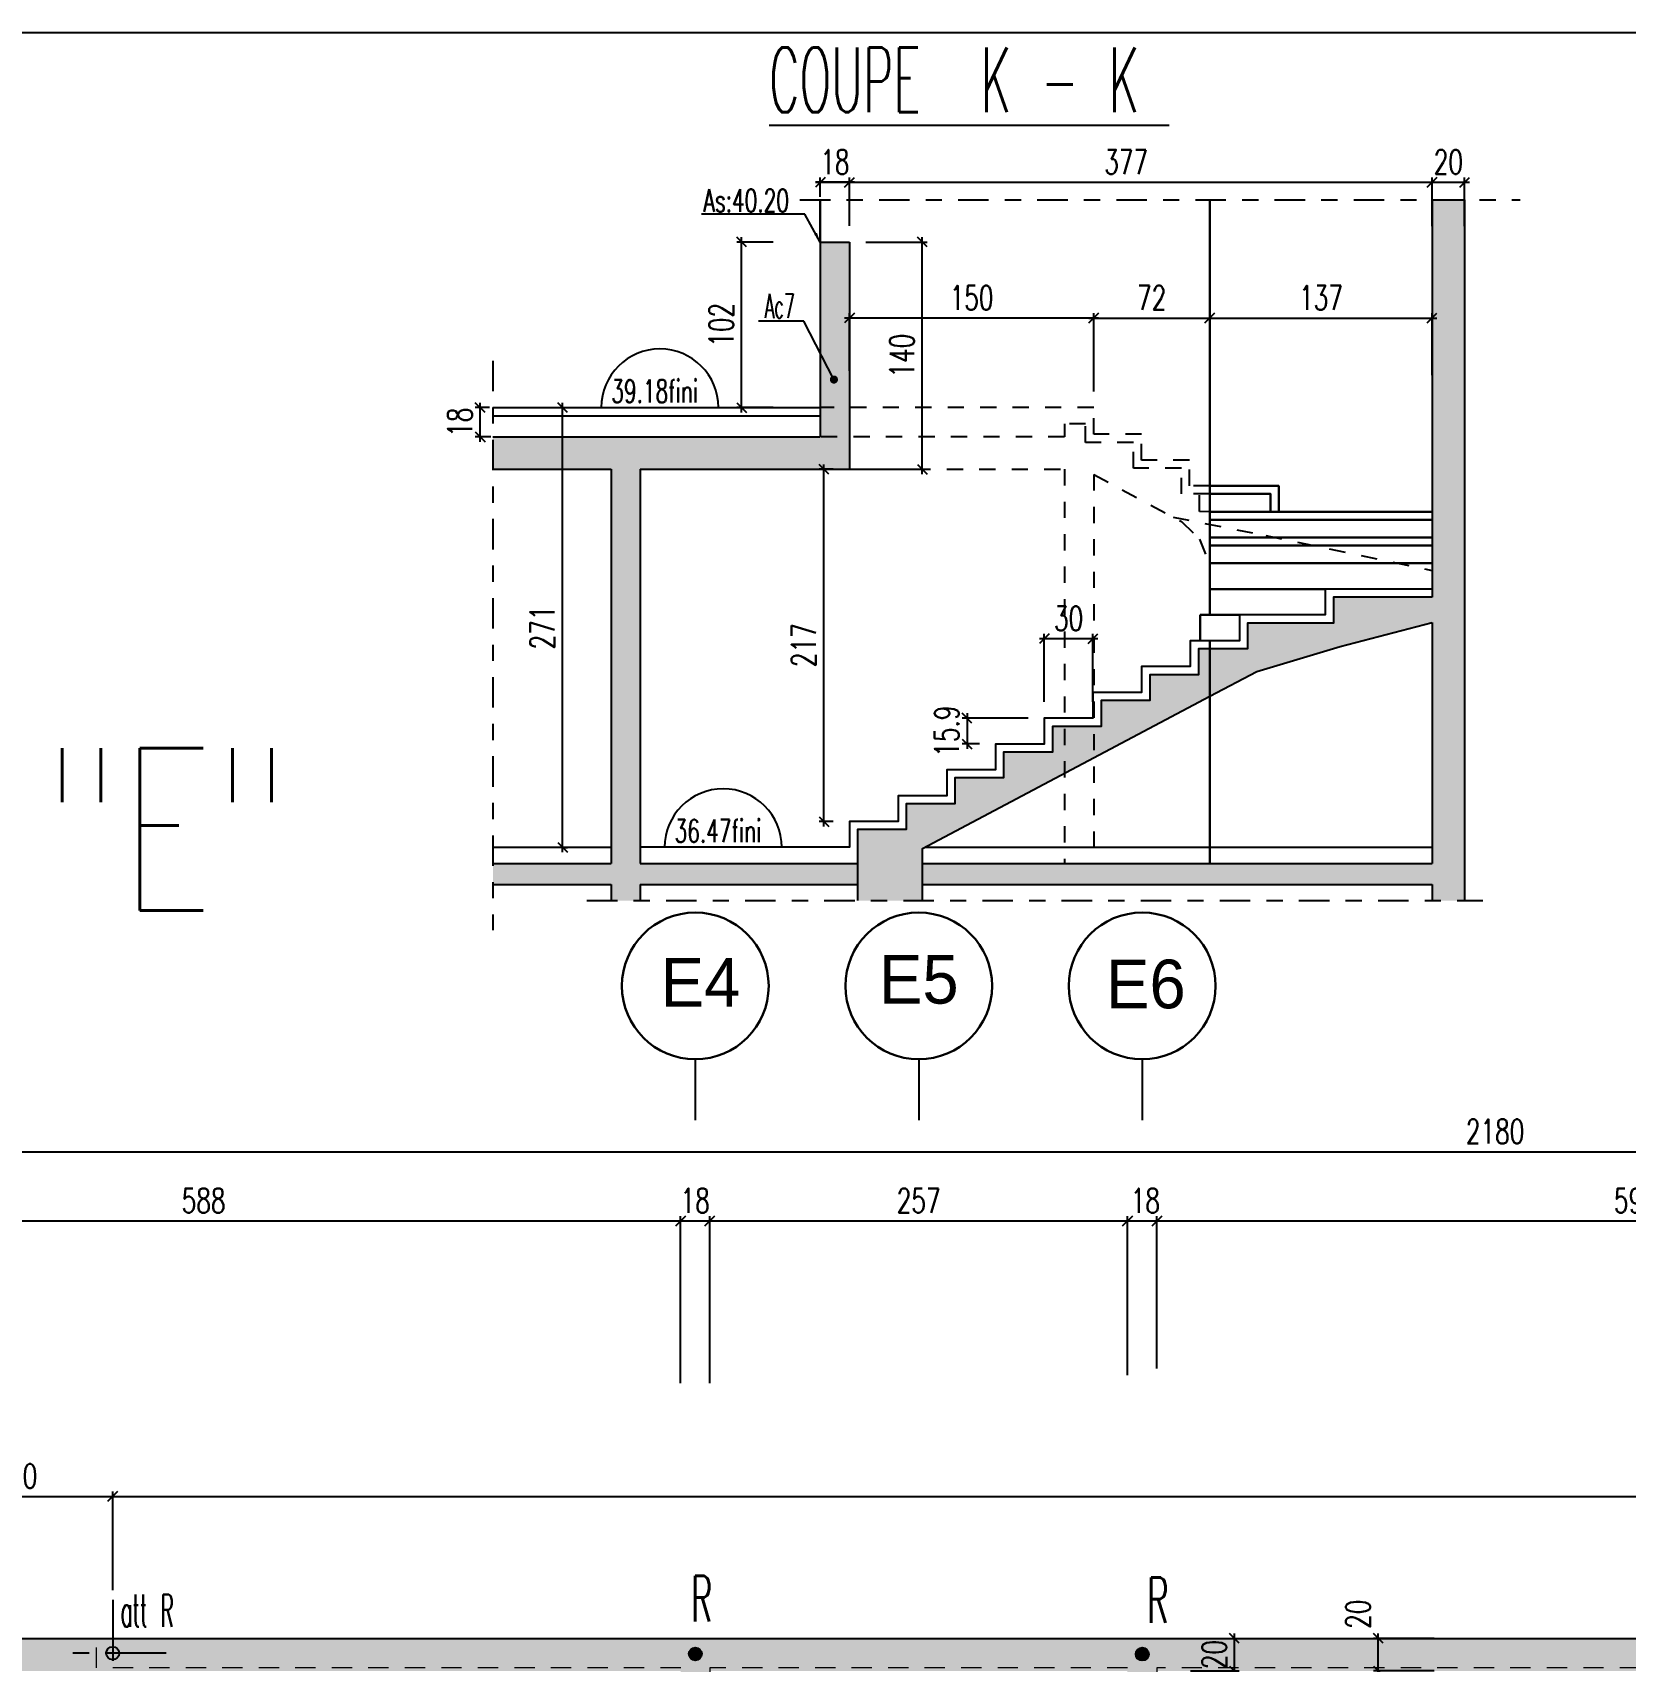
# Model space of a CAD drawing. Extents: x 308 to 787, y -199 to -146.
# Drawn here: x 384.06 to 393.87, y -165 to -154.96 of the extents above; entities that cross this region are included whole.
import ezdxf

# ---------------------------------------------------------------- set-up
doc = ezdxf.new("R2010")
doc.units = 0
doc.header["$LTSCALE"] = 0.5
doc.header["$MEASUREMENT"] = 0
for name, pattern in [('AXES2', [1.125, 0.75, -0.125, 0.125, -0.125]), ('CACHE', [0.375, 0.25, -0.125]), ('DISCONTINU', [0.75, 0.5, -0.25]), ('DISCONTINU2', [0.375, 0.25, -0.125])]:
    doc.linetypes.add(name, pattern=pattern)
doc.layers.get('DEFPOINTS').update_dxf_attribs({"linetype": 'CONTINUOUS'})
for name, color, linetype in [('A05-AXES', 13, 'AXES2'), ('A19-COTATIONS', 146, 'CONTINUOUS'), ('AXES', 6, 'AXES2'), ('CADRE-CART', 7, 'CONTINUOUS'), ('COTATION', 7, 'CONTINUOUS'), ('HABILLAGE', 7, 'CONTINUOUS'), ('MURS', 3, 'CONTINUOUS'), ('POCHAGE', 254, 'CONTINUOUS'), ('RAID', 1, 'CONTINUOUS'), ('RDC', 7, 'DISCONTINU2'), ('REPERE-POUT', 4, 'CONTINUOUS'), ('REPERE-RAID', 4, 'CONTINUOUS'), ('REPERE-SEM', 4, 'CONTINUOUS')]:
    doc.layers.add(name, color=color, linetype=linetype)
doc.layers.add('STR - MACONNERIE', color=4, linetype='CONTINUOUS', lineweight=30)
doc.styles.add('CGotH', font='GOTHIC.TTF')
doc.styles.add('ROMANS8', font='romans.shx', dxfattribs={"width": 0.7})
doc.styles.get("Standard").update_dxf_attribs({"font": 'txt.shx'})
doc.dimstyles.new('COT50 cm', dxfattribs={"dimtxt": 0.15, "dimasz": 0.06, "dimexe": 0.03, "dimexo": 0.1, "dimgap": 0.05, "dimtad": 1, "dimdec": 0, "dimlfac": 100, "dimzin": 0, "dimdsep": 46, "dimtxsty": 'ROMANS8', "dimblk1": 'OBLIQUE', "dimblk2": 'OBLIQUE', "dimsah": 1, "dimcen": 0.03, "dimdle": 0.03, "dimclrt": 1, "dimadec": 0, "dimazin": 0, "dimtfac": 1, "dimtdec": 0, "dimtmove": 0, "dimatfit": 3, "dimfxl": 0, "dimtolj": 1, "dimtzin": 0, "dimlwd": -1, "dimlwe": -1, "dimarcsym": 0})

# ---------------------------------------------------------------- blocks, each defined once
blk = doc.blocks.new('_Oblique')
at = {"layer": 'COTATION', "color": 0, "lineweight": -2}
blk.add_line((-0.5, -0.5), (0.5, 0.5), dxfattribs=at)
blk = doc.blocks.new('*D54')
at = {"layer": 'COTATION', "color": 0, "transparency": 16777216}
for p, q in [((382.143, -162.288), (388.082, -162.288)), ((382.173, -162.817), (382.173, -162.258)), ((388.052, -163.288), (388.052, -162.258))]:
    blk.add_line(p, q, dxfattribs=at)
at = {"layer": 'DEFPOINTS', "color": 0, "transparency": 16777216}
for p in [(388.052, -162.288), (382.173, -162.917), (388.052, -163.411)]:
    blk.add_point(p, dxfattribs=at)
at = {"layer": 'COTATION', "color": 0, "transparency": 16777216, "xscale": 0.06, "yscale": 0.06, "zscale": 0.06, "rotation": 180}
blk.add_blockref('_Oblique', (382.173, -162.288), dxfattribs=at)
at = {"layer": 'COTATION', "color": 0, "transparency": 16777216, "xscale": 0.06, "yscale": 0.06, "zscale": 0.06}
blk.add_blockref('_Oblique', (388.052, -162.288), dxfattribs=at)
at = {"layer": 'COTATION', "color": 1, "transparency": 16777216, "insert": (385.113, -162.163), "char_height": 0.15, "attachment_point": 5, "style": 'ROMANS8'}
blk.add_mtext('\\A1;588', dxfattribs=at)
blk = doc.blocks.new('*D55')
at = {"layer": 'COTATION', "color": 0, "transparency": 16777216}
for p, q in [((388.022, -162.288), (388.262, -162.288)), ((388.052, -163.288), (388.052, -162.258)), ((388.232, -163.288), (388.232, -162.258))]:
    blk.add_line(p, q, dxfattribs=at)
at = {"layer": 'DEFPOINTS', "color": 0, "transparency": 16777216}
for p in [(388.232, -162.288), (388.052, -163.411), (388.232, -163.401)]:
    blk.add_point(p, dxfattribs=at)
at = {"layer": 'COTATION', "color": 0, "transparency": 16777216, "xscale": 0.06, "yscale": 0.06, "zscale": 0.06, "rotation": 180}
blk.add_blockref('_Oblique', (388.052, -162.288), dxfattribs=at)
at = {"layer": 'COTATION', "color": 0, "transparency": 16777216, "xscale": 0.06, "yscale": 0.06, "zscale": 0.06}
blk.add_blockref('_Oblique', (388.232, -162.288), dxfattribs=at)
at = {"layer": 'COTATION', "color": 1, "transparency": 16777216, "insert": (388.142, -162.163), "char_height": 0.15, "attachment_point": 5, "style": 'ROMANS8'}
blk.add_mtext('\\A1;18', dxfattribs=at)
blk = doc.blocks.new('*D56')
at = {"layer": 'COTATION', "color": 0, "transparency": 16777216}
for p, q in [((388.202, -162.288), (390.836, -162.288)), ((388.232, -163.288), (388.232, -162.258)), ((390.806, -163.239), (390.806, -162.258))]:
    blk.add_line(p, q, dxfattribs=at)
at = {"layer": 'DEFPOINTS', "color": 0, "transparency": 16777216}
for p in [(390.806, -162.288), (388.232, -163.401), (390.806, -163.339)]:
    blk.add_point(p, dxfattribs=at)
at = {"layer": 'COTATION', "color": 0, "transparency": 16777216, "xscale": 0.06, "yscale": 0.06, "zscale": 0.06, "rotation": 180}
blk.add_blockref('_Oblique', (388.232, -162.288), dxfattribs=at)
at = {"layer": 'COTATION', "color": 0, "transparency": 16777216, "xscale": 0.06, "yscale": 0.06, "zscale": 0.06}
blk.add_blockref('_Oblique', (390.806, -162.288), dxfattribs=at)
at = {"layer": 'COTATION', "color": 1, "transparency": 16777216, "insert": (389.519, -162.163), "char_height": 0.15, "attachment_point": 5, "style": 'ROMANS8'}
blk.add_mtext('\\A1;257', dxfattribs=at)
blk = doc.blocks.new('*D57')
at = {"layer": 'COTATION', "color": 0, "transparency": 16777216}
for p, q in [((390.776, -162.288), (391.017, -162.288)), ((390.806, -163.239), (390.806, -162.258)), ((390.987, -163.198), (390.987, -162.258))]:
    blk.add_line(p, q, dxfattribs=at)
at = {"layer": 'DEFPOINTS', "color": 0, "transparency": 16777216}
for p in [(390.987, -162.288), (390.987, -163.298), (390.806, -163.339)]:
    blk.add_point(p, dxfattribs=at)
at = {"layer": 'COTATION', "color": 0, "transparency": 16777216, "xscale": 0.06, "yscale": 0.06, "zscale": 0.06, "rotation": 180}
blk.add_blockref('_Oblique', (390.806, -162.288), dxfattribs=at)
at = {"layer": 'COTATION', "color": 0, "transparency": 16777216, "xscale": 0.06, "yscale": 0.06, "zscale": 0.06}
blk.add_blockref('_Oblique', (390.987, -162.288), dxfattribs=at)
at = {"layer": 'COTATION', "color": 1, "transparency": 16777216, "insert": (390.916, -162.163), "char_height": 0.15, "attachment_point": 5, "style": 'ROMANS8'}
blk.add_mtext('\\A1;18', dxfattribs=at)
blk = doc.blocks.new('*D58')
at = {"layer": 'COTATION', "color": 0, "transparency": 16777216}
for p, q in [((390.957, -162.288), (396.92, -162.288)), ((390.987, -163.198), (390.987, -162.258)), ((396.89, -163.288), (396.89, -162.258))]:
    blk.add_line(p, q, dxfattribs=at)
at = {"layer": 'DEFPOINTS', "color": 0, "transparency": 16777216}
for p in [(396.89, -162.288), (390.987, -163.298), (396.89, -163.835)]:
    blk.add_point(p, dxfattribs=at)
at = {"layer": 'COTATION', "color": 0, "transparency": 16777216, "xscale": 0.06, "yscale": 0.06, "zscale": 0.06, "rotation": 180}
blk.add_blockref('_Oblique', (390.987, -162.288), dxfattribs=at)
at = {"layer": 'COTATION', "color": 0, "transparency": 16777216, "xscale": 0.06, "yscale": 0.06, "zscale": 0.06}
blk.add_blockref('_Oblique', (396.89, -162.288), dxfattribs=at)
at = {"layer": 'COTATION', "color": 1, "transparency": 16777216, "insert": (393.938, -162.163), "char_height": 0.15, "attachment_point": 5, "style": 'ROMANS8'}
blk.add_mtext('\\A1;590', dxfattribs=at)
blk = doc.blocks.new('*D94')
at = {"layer": 'COTATION', "color": 0, "transparency": 16777216}
for p, q in [((382.143, -161.862), (404, -161.862)), ((382.173, -162.862), (382.173, -161.832)), ((403.97, -162.862), (403.97, -161.832))]:
    blk.add_line(p, q, dxfattribs=at)
at = {"layer": 'DEFPOINTS', "color": 0, "transparency": 16777216}
for p in [(403.97, -161.862), (403.97, -163.772), (382.173, -164.59)]:
    blk.add_point(p, dxfattribs=at)
at = {"layer": 'COTATION', "color": 0, "transparency": 16777216, "xscale": 0.06, "yscale": 0.06, "zscale": 0.06, "rotation": 180}
blk.add_blockref('_Oblique', (382.173, -161.862), dxfattribs=at)
at = {"layer": 'COTATION', "color": 0, "transparency": 16777216, "xscale": 0.06, "yscale": 0.06, "zscale": 0.06}
blk.add_blockref('_Oblique', (403.97, -161.862), dxfattribs=at)
at = {"layer": 'COTATION', "color": 1, "transparency": 16777216, "insert": (393.071, -161.737), "char_height": 0.15, "attachment_point": 5, "style": 'ROMANS8'}
blk.add_mtext('\\A1;2180', dxfattribs=at)
blk = doc.blocks.new('*D110')
at = {"layer": 'COTATION', "color": 0, "transparency": 16777216}
for p, q in [((383.323, -163.986), (384.583, -163.986)), ((383.353, -164.569), (383.353, -163.956)), ((384.553, -164.564), (384.553, -163.956))]:
    blk.add_line(p, q, dxfattribs=at)
at = {"layer": 'DEFPOINTS', "color": 0, "transparency": 16777216}
for p in [(384.553, -163.986), (383.353, -164.669), (384.553, -164.664)]:
    blk.add_point(p, dxfattribs=at)
at = {"layer": 'COTATION', "color": 0, "transparency": 16777216, "xscale": 0.06, "yscale": 0.06, "zscale": 0.06, "rotation": 180}
blk.add_blockref('_Oblique', (383.353, -163.986), dxfattribs=at)
at = {"layer": 'COTATION', "color": 0, "transparency": 16777216, "xscale": 0.06, "yscale": 0.06, "zscale": 0.06}
blk.add_blockref('_Oblique', (384.553, -163.986), dxfattribs=at)
at = {"layer": 'COTATION', "color": 1, "transparency": 16777216, "insert": (383.953, -163.861), "char_height": 0.15, "attachment_point": 5, "style": 'ROMANS8'}
blk.add_mtext('\\A1;120', dxfattribs=at)
blk = doc.blocks.new('*D111')
at = {"layer": 'COTATION', "color": 0, "transparency": 16777216}
for p, q in [((384.523, -163.986), (404, -163.986)), ((384.553, -164.564), (384.553, -163.956)), ((403.97, -164.761), (403.97, -163.956))]:
    blk.add_line(p, q, dxfattribs=at)
at = {"layer": 'DEFPOINTS', "color": 0, "transparency": 16777216}
for p in [(403.97, -163.986), (384.553, -164.664), (403.97, -164.861)]:
    blk.add_point(p, dxfattribs=at)
at = {"layer": 'COTATION', "color": 0, "transparency": 16777216, "xscale": 0.06, "yscale": 0.06, "zscale": 0.06, "rotation": 180}
blk.add_blockref('_Oblique', (384.553, -163.986), dxfattribs=at)
at = {"layer": 'COTATION', "color": 0, "transparency": 16777216, "xscale": 0.06, "yscale": 0.06, "zscale": 0.06}
blk.add_blockref('_Oblique', (403.97, -163.986), dxfattribs=at)
at = {"layer": 'COTATION', "color": 1, "transparency": 16777216, "insert": (394.261, -163.861), "char_height": 0.15, "attachment_point": 5, "style": 'ROMANS8'}
blk.add_mtext('\\A1;1942', dxfattribs=at)
blk = doc.blocks.new('*D379')
at = {"layer": 'COTATION', "color": 0, "transparency": 16777216}
for p, q in [((392.696, -164.861), (392.321, -164.861)), ((392.351, -165.091), (392.351, -164.831)), ((392.696, -165.061), (392.321, -165.061))]:
    blk.add_line(p, q, dxfattribs=at)
at = {"layer": 'DEFPOINTS', "color": 0, "transparency": 16777216}
for p in [(392.351, -164.861), (392.796, -164.861), (392.796, -165.061)]:
    blk.add_point(p, dxfattribs=at)
at = {"layer": 'COTATION', "color": 0, "transparency": 16777216, "xscale": 0.06, "yscale": 0.06, "zscale": 0.06}
for p, rotation in [((392.351, -164.861), 90), ((392.351, -165.061), 270)]:
    blk.add_blockref('_Oblique', p, dxfattribs=dict(at, rotation=rotation))
at = {"layer": 'COTATION', "color": 1, "transparency": 16777216, "insert": (392.227, -164.712), "char_height": 0.15, "attachment_point": 5, "rotation": 90, "style": 'ROMANS8'}
blk.add_mtext('\\A1;20', dxfattribs=at)
blk = doc.blocks.new('A$C6B096A38')
at = {"layer": 'POCHAGE'}
h = blk.add_hatch(dxfattribs=at)
h.set_pattern_fill('AR-SAND', color=0, scale=0.07)
h.set_pattern_definition([(37.5, (-513.79323, 160.44126), (-0.004409535, 0.134877664), [0, -0.1064, 0, -0.119, 0, -0.11375]), (7.5, (-513.79323, 160.44126), (0.12388437, 0.197550225), [0, -0.0574, 0, -0.0959, 0, -0.03675]), (327.5, (-513.87933, 160.44126), (0.21798993, 0.000396134), [0, -0.035, 0, -0.126, 0, -0.1645]), (317.5, (-513.87933, 160.44126), (0.21042886, 0.06143729), [0, -0.0175, 0, -0.0826, 0, -0.0945])])
h.paths.add_polyline_path([(43.514, -7.159), (42.137, -7.159), (42.137, -4.6), (44.71, -4.6), (44.71, -9.075), (44.89, -9.075), (44.89, -4.6), (50.794, -4.6), (50.794, -9.28), (50.974, -9.28), (50.974, -4.6), (54.692, -4.6), (54.692, -7.305), (54.872, -7.305), (54.872, -4.62), (57.674, -4.62), (57.674, -11.185), (57.873, -11.185), (57.874, -4.42), (38.357, -4.42), (38.357, -4.6), (41.957, -4.6), (41.957, -7.509), (42.137, -7.509), (42.137, -7.339), (43.334, -7.339), (43.334, -9.075), (43.514, -9.075)])
at = {"layer": 'AXES', "color": 1}
for p, q in [((38.457, -4.182), (38.457, -4.84)), ((38.786, -4.511), (38.128, -4.511))]:
    blk.add_line(p, q, dxfattribs=at)
at = {"layer": 'RAID'}
blk.add_circle((38.457, -4.511), 0.04, dxfattribs=at)
at = {"layer": 'RDC', "linetype": 'CACHE', "lineweight": 15}
blk.add_lwpolyline([(50.794, -4.6), (44.89, -4.6), (44.89, -9.255), (44.69, -9.255), (44.69, -9.075), (44.71, -9.075), (44.71, -4.6), (42.137, -4.6), (42.137, -7.159), (43.514, -7.159), (43.514, -9.075), (43.535, -9.075), (43.535, -9.255), (43.334, -9.255), (43.334, -7.339), (42.137, -7.339), (42.137, -7.509), (41.957, -7.509), (41.957, -4.6), (38.357, -4.6), (38.357, -4.42), (57.874, -4.42)], dxfattribs=at)
blk = doc.blocks.new('*D939')
at = {"layer": 'COTATION', "color": 0, "transparency": 16777216}
for p, q in [((387.325, -160.016), (387.325, -157.246)), ((387.325, -157.276), (387.355, -157.276)), ((387.325, -159.986), (387.355, -159.986))]:
    blk.add_line(p, q, dxfattribs=at)
at = {"layer": 'DEFPOINTS', "color": 0, "transparency": 16777216}
for p in [(387.26, -157.276), (387.325, -157.276), (387.26, -159.986)]:
    blk.add_point(p, dxfattribs=at)
at = {"layer": 'COTATION', "color": 0, "transparency": 16777216, "xscale": 0.06, "yscale": 0.06, "zscale": 0.06}
for p, rotation in [((387.325, -157.276), 90), ((387.325, -159.986), 270)]:
    blk.add_blockref('_Oblique', p, dxfattribs=dict(at, rotation=rotation))
at = {"layer": 'COTATION', "color": 1, "transparency": 16777216, "insert": (387.2, -158.631), "char_height": 0.15, "attachment_point": 5, "rotation": 90, "style": 'ROMANS8'}
blk.add_mtext('\\A1;271', dxfattribs=at)
blk = doc.blocks.new('*D940')
at = {"layer": 'COTATION', "color": 0, "transparency": 16777216}
for p, q in [((386.875, -157.276), (386.787, -157.276)), ((386.817, -157.486), (386.817, -157.246)), ((386.883, -157.456), (386.787, -157.456))]:
    blk.add_line(p, q, dxfattribs=at)
at = {"layer": 'DEFPOINTS', "color": 0, "transparency": 16777216}
for p in [(386.817, -157.276), (386.975, -157.276), (386.983, -157.456)]:
    blk.add_point(p, dxfattribs=at)
at = {"layer": 'COTATION', "color": 0, "transparency": 16777216, "xscale": 0.06, "yscale": 0.06, "zscale": 0.06}
for p, rotation in [((386.817, -157.276), 90), ((386.817, -157.456), 270)]:
    blk.add_blockref('_Oblique', p, dxfattribs=dict(at, rotation=rotation))
at = {"layer": 'COTATION', "color": 1, "transparency": 16777216, "insert": (386.692, -157.366), "char_height": 0.15, "attachment_point": 5, "rotation": 90, "style": 'ROMANS8'}
blk.add_mtext('\\A1;18', dxfattribs=at)
blk = doc.blocks.new('*D945')
at = {"layer": 'COTATION', "color": 0, "transparency": 16777216}
for p, q in [((388.623, -156.256), (388.398, -156.256)), ((388.428, -157.306), (388.428, -156.226)), ((388.623, -157.276), (388.398, -157.276))]:
    blk.add_line(p, q, dxfattribs=at)
at = {"layer": 'DEFPOINTS', "color": 0, "transparency": 16777216}
for p in [(388.428, -156.256), (388.723, -156.256), (388.723, -157.276)]:
    blk.add_point(p, dxfattribs=at)
at = {"layer": 'COTATION', "color": 0, "transparency": 16777216, "xscale": 0.06, "yscale": 0.06, "zscale": 0.06}
for p, rotation in [((388.428, -156.256), 90), ((388.428, -157.276), 270)]:
    blk.add_blockref('_Oblique', p, dxfattribs=dict(at, rotation=rotation))
at = {"layer": 'COTATION', "color": 1, "transparency": 16777216, "insert": (388.303, -156.766), "char_height": 0.15, "attachment_point": 5, "rotation": 90, "style": 'ROMANS8'}
blk.add_mtext('\\A1;102', dxfattribs=at)
blk = doc.blocks.new('*D948')
at = {"layer": 'COTATION', "color": 0, "transparency": 16777216}
for p, q in [((389.123, -155.887), (388.883, -155.887)), ((388.913, -155.977), (388.913, -155.857)), ((389.093, -156.156), (389.093, -155.857))]:
    blk.add_line(p, q, dxfattribs=at)
at = {"layer": 'DEFPOINTS', "color": 0, "transparency": 16777216}
for p in [(388.913, -155.887), (388.913, -156.077), (389.093, -156.256)]:
    blk.add_point(p, dxfattribs=at)
at = {"layer": 'COTATION', "color": 0, "transparency": 16777216, "xscale": 0.06, "yscale": 0.06, "zscale": 0.06, "rotation": 180}
blk.add_blockref('_Oblique', (388.913, -155.887), dxfattribs=at)
at = {"layer": 'COTATION', "color": 0, "transparency": 16777216, "xscale": 0.06, "yscale": 0.06, "zscale": 0.06}
blk.add_blockref('_Oblique', (389.093, -155.887), dxfattribs=at)
at = {"layer": 'COTATION', "color": 1, "transparency": 16777216, "insert": (389.003, -155.762), "char_height": 0.15, "attachment_point": 5, "style": 'ROMANS8'}
blk.add_mtext('\\A1;18', dxfattribs=at)
blk = doc.blocks.new('*D949')
at = {"layer": 'COTATION', "color": 0, "transparency": 16777216}
for p, q in [((388.883, -155.887), (392.713, -155.887)), ((388.913, -155.977), (388.913, -155.857)), ((392.683, -156.158), (392.683, -155.857))]:
    blk.add_line(p, q, dxfattribs=at)
at = {"layer": 'DEFPOINTS', "color": 0, "transparency": 16777216}
for p in [(392.683, -155.887), (388.913, -156.077), (392.683, -156.258)]:
    blk.add_point(p, dxfattribs=at)
at = {"layer": 'COTATION', "color": 0, "transparency": 16777216, "xscale": 0.06, "yscale": 0.06, "zscale": 0.06, "rotation": 180}
blk.add_blockref('_Oblique', (388.913, -155.887), dxfattribs=at)
at = {"layer": 'COTATION', "color": 0, "transparency": 16777216, "xscale": 0.06, "yscale": 0.06, "zscale": 0.06}
blk.add_blockref('_Oblique', (392.683, -155.887), dxfattribs=at)
at = {"layer": 'COTATION', "color": 1, "transparency": 16777216, "insert": (390.798, -155.762), "char_height": 0.15, "attachment_point": 5, "style": 'ROMANS8'}
blk.add_mtext('\\A1;377', dxfattribs=at)
blk = doc.blocks.new('*D950')
at = {"layer": 'COTATION', "color": 0, "transparency": 16777216}
for p, q in [((392.653, -155.887), (392.913, -155.887)), ((392.683, -156.158), (392.683, -155.857)), ((392.883, -156.158), (392.883, -155.857))]:
    blk.add_line(p, q, dxfattribs=at)
at = {"layer": 'DEFPOINTS', "color": 0, "transparency": 16777216}
for p in [(392.883, -155.887), (392.683, -156.258), (392.883, -156.258)]:
    blk.add_point(p, dxfattribs=at)
at = {"layer": 'COTATION', "color": 0, "transparency": 16777216, "xscale": 0.06, "yscale": 0.06, "zscale": 0.06, "rotation": 180}
blk.add_blockref('_Oblique', (392.683, -155.887), dxfattribs=at)
at = {"layer": 'COTATION', "color": 0, "transparency": 16777216, "xscale": 0.06, "yscale": 0.06, "zscale": 0.06}
blk.add_blockref('_Oblique', (392.883, -155.887), dxfattribs=at)
at = {"layer": 'COTATION', "color": 1, "transparency": 16777216, "insert": (392.783, -155.762), "char_height": 0.15, "attachment_point": 5, "style": 'ROMANS8'}
blk.add_mtext('\\A1;20', dxfattribs=at)
blk = doc.blocks.new('*D952')
at = {"layer": 'COTATION', "color": 0, "transparency": 16777216}
for p, q in [((389.193, -156.256), (389.571, -156.256)), ((389.541, -157.686), (389.541, -156.226)), ((389.193, -157.656), (389.571, -157.656))]:
    blk.add_line(p, q, dxfattribs=at)
at = {"layer": 'DEFPOINTS', "color": 0, "transparency": 16777216}
for p in [(389.093, -156.256), (389.541, -156.256), (389.093, -157.656)]:
    blk.add_point(p, dxfattribs=at)
at = {"layer": 'COTATION', "color": 0, "transparency": 16777216, "xscale": 0.06, "yscale": 0.06, "zscale": 0.06}
for p, rotation in [((389.541, -156.256), 90), ((389.541, -157.656), 270)]:
    blk.add_blockref('_Oblique', p, dxfattribs=dict(at, rotation=rotation))
at = {"layer": 'COTATION', "color": 1, "transparency": 16777216, "insert": (389.416, -156.956), "char_height": 0.15, "attachment_point": 5, "rotation": 90, "style": 'ROMANS8'}
blk.add_mtext('\\A1;140', dxfattribs=at)
blk = doc.blocks.new('*D962')
at = {"layer": 'COTATION', "color": 0, "transparency": 16777216}
for p, q in [((390.628, -156.724), (389.063, -156.724)), ((389.093, -157.049), (389.093, -156.694)), ((390.598, -157.176), (390.598, -156.694))]:
    blk.add_line(p, q, dxfattribs=at)
at = {"layer": 'DEFPOINTS', "color": 0, "transparency": 16777216}
for p in [(389.093, -156.724), (389.093, -157.149), (390.598, -157.276)]:
    blk.add_point(p, dxfattribs=at)
at = {"layer": 'COTATION', "color": 0, "transparency": 16777216, "xscale": 0.06, "yscale": 0.06, "zscale": 0.06, "rotation": 180}
blk.add_blockref('_Oblique', (389.093, -156.724), dxfattribs=at)
at = {"layer": 'COTATION', "color": 0, "transparency": 16777216, "xscale": 0.06, "yscale": 0.06, "zscale": 0.06}
blk.add_blockref('_Oblique', (390.598, -156.724), dxfattribs=at)
at = {"layer": 'COTATION', "color": 1, "transparency": 16777216, "insert": (389.845, -156.599), "char_height": 0.15, "attachment_point": 5, "style": 'ROMANS8'}
blk.add_mtext('\\A1;150', dxfattribs=at)
blk = doc.blocks.new('*D963')
at = {"layer": 'COTATION', "color": 0, "transparency": 16777216}
for p, q in [((390.568, -156.724), (391.343, -156.724)), ((390.598, -157.176), (390.598, -156.694)), ((391.313, -157.075), (391.313, -156.694))]:
    blk.add_line(p, q, dxfattribs=at)
at = {"layer": 'DEFPOINTS', "color": 0, "transparency": 16777216}
for p in [(391.313, -156.724), (391.313, -157.175), (390.598, -157.276)]:
    blk.add_point(p, dxfattribs=at)
at = {"layer": 'COTATION', "color": 0, "transparency": 16777216, "xscale": 0.06, "yscale": 0.06, "zscale": 0.06, "rotation": 180}
blk.add_blockref('_Oblique', (390.598, -156.724), dxfattribs=at)
at = {"layer": 'COTATION', "color": 0, "transparency": 16777216, "xscale": 0.06, "yscale": 0.06, "zscale": 0.06}
blk.add_blockref('_Oblique', (391.313, -156.724), dxfattribs=at)
at = {"layer": 'COTATION', "color": 1, "transparency": 16777216, "insert": (390.955, -156.599), "char_height": 0.15, "attachment_point": 5, "style": 'ROMANS8'}
blk.add_mtext('\\A1;72', dxfattribs=at)
blk = doc.blocks.new('*D964')
at = {"layer": 'COTATION', "color": 0, "transparency": 16777216}
for p, q in [((391.283, -156.724), (392.713, -156.724)), ((391.313, -157.075), (391.313, -156.694)), ((392.683, -157.075), (392.683, -156.694))]:
    blk.add_line(p, q, dxfattribs=at)
at = {"layer": 'DEFPOINTS', "color": 0, "transparency": 16777216}
for p in [(392.683, -156.724), (391.313, -157.175), (392.683, -157.175)]:
    blk.add_point(p, dxfattribs=at)
at = {"layer": 'COTATION', "color": 0, "transparency": 16777216, "xscale": 0.06, "yscale": 0.06, "zscale": 0.06, "rotation": 180}
blk.add_blockref('_Oblique', (391.313, -156.724), dxfattribs=at)
at = {"layer": 'COTATION', "color": 0, "transparency": 16777216, "xscale": 0.06, "yscale": 0.06, "zscale": 0.06}
blk.add_blockref('_Oblique', (392.683, -156.724), dxfattribs=at)
at = {"layer": 'COTATION', "color": 1, "transparency": 16777216, "insert": (391.998, -156.599), "char_height": 0.15, "attachment_point": 5, "style": 'ROMANS8'}
blk.add_mtext('\\A1;137', dxfattribs=at)
blk = doc.blocks.new('*D965')
at = {"layer": 'COTATION', "color": 0, "transparency": 16777216}
for p, q in [((390.193, -159.19), (389.787, -159.19)), ((389.817, -159.16), (389.817, -159.379)), ((389.893, -159.349), (389.787, -159.349))]:
    blk.add_line(p, q, dxfattribs=at)
at = {"layer": 'DEFPOINTS', "color": 0, "transparency": 16777216}
for p in [(390.293, -159.19), (389.817, -159.349), (389.993, -159.349)]:
    blk.add_point(p, dxfattribs=at)
at = {"layer": 'COTATION', "color": 0, "transparency": 16777216, "xscale": 0.06, "yscale": 0.06, "zscale": 0.06}
for p, rotation in [((389.817, -159.19), 90), ((389.817, -159.349), 270)]:
    blk.add_blockref('_Oblique', p, dxfattribs=dict(at, rotation=rotation))
at = {"layer": 'COTATION', "color": 1, "transparency": 16777216, "insert": (389.692, -159.27), "char_height": 0.15, "attachment_point": 5, "rotation": 90, "style": 'ROMANS8'}
blk.add_mtext('\\A1;15.9', dxfattribs=at)
blk = doc.blocks.new('*D966')
at = {"layer": 'COTATION', "color": 0, "transparency": 16777216}
for p, q in [((390.623, -158.7), (390.263, -158.7)), ((390.293, -159.09), (390.293, -158.67)), ((390.593, -159.09), (390.593, -158.67))]:
    blk.add_line(p, q, dxfattribs=at)
at = {"layer": 'DEFPOINTS', "color": 0, "transparency": 16777216}
for p in [(390.293, -158.7), (390.293, -159.19), (390.593, -159.19)]:
    blk.add_point(p, dxfattribs=at)
at = {"layer": 'COTATION', "color": 0, "transparency": 16777216, "xscale": 0.06, "yscale": 0.06, "zscale": 0.06, "rotation": 180}
blk.add_blockref('_Oblique', (390.293, -158.7), dxfattribs=at)
at = {"layer": 'COTATION', "color": 0, "transparency": 16777216, "xscale": 0.06, "yscale": 0.06, "zscale": 0.06}
blk.add_blockref('_Oblique', (390.593, -158.7), dxfattribs=at)
at = {"layer": 'COTATION', "color": 1, "transparency": 16777216, "insert": (390.443, -158.575), "char_height": 0.15, "attachment_point": 5, "style": 'ROMANS8'}
blk.add_mtext('\\A1;30', dxfattribs=at)
blk = doc.blocks.new('*D970')
at = {"layer": 'COTATION', "color": 0, "transparency": 16777216}
for p, q in [((388.993, -157.656), (388.905, -157.656)), ((388.935, -159.857), (388.935, -157.626)), ((388.993, -159.827), (388.905, -159.827))]:
    blk.add_line(p, q, dxfattribs=at)
at = {"layer": 'DEFPOINTS', "color": 0, "transparency": 16777216}
for p in [(388.935, -157.656), (389.093, -157.656), (389.093, -159.827)]:
    blk.add_point(p, dxfattribs=at)
at = {"layer": 'COTATION', "color": 0, "transparency": 16777216, "xscale": 0.06, "yscale": 0.06, "zscale": 0.06}
for p, rotation in [((388.935, -157.656), 90), ((388.935, -159.827), 270)]:
    blk.add_blockref('_Oblique', p, dxfattribs=dict(at, rotation=rotation))
at = {"layer": 'COTATION', "color": 1, "transparency": 16777216, "insert": (388.81, -158.741), "char_height": 0.15, "attachment_point": 5, "rotation": 90, "style": 'ROMANS8'}
blk.add_mtext('\\A1;217', dxfattribs=at)
blk = doc.blocks.new('*D1272')
at = {"layer": 'COTATION', "color": 0, "transparency": 16777216}
for p, q in [((391.465, -165.091), (391.465, -164.831)), ((391.465, -164.861), (391.495, -164.861)), ((391.194, -165.061), (391.495, -165.061))]:
    blk.add_line(p, q, dxfattribs=at)
at = {"layer": 'DEFPOINTS', "color": 0, "transparency": 16777216}
for p in [(391.397, -164.861), (391.465, -164.861), (391.094, -165.061)]:
    blk.add_point(p, dxfattribs=at)
at = {"layer": 'COTATION', "color": 0, "transparency": 16777216, "xscale": 0.06, "yscale": 0.06, "zscale": 0.06}
for p, rotation in [((391.465, -164.861), 90), ((391.465, -165.061), 270)]:
    blk.add_blockref('_Oblique', p, dxfattribs=dict(at, rotation=rotation))
at = {"layer": 'COTATION', "color": 1, "transparency": 16777216, "insert": (391.34, -164.961), "char_height": 0.15, "attachment_point": 5, "rotation": 90, "style": 'ROMANS8'}
blk.add_mtext('\\A1;20', dxfattribs=at)

msp = doc.modelspace()

# ---------------------------------------------------------------- hatches: boundary and pattern name
at = {"layer": 'POCHAGE'}
h = msp.add_hatch(color=256, dxfattribs=at)
h.paths.add_polyline_path([(390.0428, -159.5584), (389.7428, -159.5584), (389.7428, -159.7176), (389.4428, -159.7176), (389.4428, -159.8767), (389.1428, -159.8767), (389.1428, -160.3143), (389.5428, -160.3143), (389.5428, -159.9934), (390.4177, -159.5294), (390.4177, -159.2402), (390.3428, -159.2402), (390.3428, -159.3993), (390.0428, -159.3993)])
h.paths.add_polyline_path([(390.5978, -159.2402), (390.4177, -159.2402), (390.4177, -159.5294), (390.5978, -159.4339)], flags=17)
h.paths.add_polyline_path([(390.6428, -159.2402), (390.5978, -159.2402), (390.5978, -159.4339), (391.3128, -159.0547), (391.3128, -158.7629), (391.2428, -158.7629), (391.2428, -158.922), (390.9428, -158.922), (390.9428, -159.0811), (390.6428, -159.0811)], flags=17)
h.paths.add_polyline_path([(391.546, -158.7629), (391.3128, -158.7629), (391.3128, -159.0547), (391.603, -158.9024), (392.1154, -158.7482), (392.6831, -158.5997), (392.6831, -160.0858), (389.5428, -160.0858), (389.5428, -160.2158), (392.6831, -160.2158), (392.6831, -160.3143), (392.8831, -160.3143), (392.8831, -155.9946), (392.6831, -155.9946), (392.6831, -158.4447), (392.0748, -158.4447), (392.0748, -158.6038), (391.546, -158.6038)])
h = msp.add_hatch(color=256, dxfattribs=at)
h.paths.add_polyline_path([(386.8955, -157.4558), (386.8955, -157.6558), (387.625, -157.6558), (387.625, -160.0858), (386.8955, -160.0858), (386.8955, -160.2158), (387.625, -160.2158), (387.625, -160.3143), (387.8031, -160.3143), (387.8031, -160.2158), (389.1428, -160.2158), (389.1428, -160.0858), (387.8031, -160.0858), (387.8031, -157.6558), (389.0928, -157.6558), (389.0928, -157.4558), (388.9128, -157.4558)])
h.paths.add_polyline_path([(389.0928, -157.2758), (388.9128, -157.2758), (388.9128, -157.4558), (389.0928, -157.4558)])
h.paths.add_polyline_path([(389.0928, -156.2558), (388.9128, -156.2558), (388.9128, -157.2758), (389.0928, -157.2758)])
h = msp.add_hatch(color=256, dxfattribs=at)
h.dxf.hatch_style = 1
edge = h.paths.add_edge_path(flags=16)
edge.add_arc((396.9697, -164.9585), 0.04, 0, 360)
edge = h.paths.add_edge_path(flags=16)
edge.add_arc((400.8684, -164.9598), 0.04, 0, 360)
edge = h.paths.add_edge_path(flags=16)
edge.add_arc((400.8684, -167.5416), 0.04, 0, 360)
edge = h.paths.add_edge_path(flags=16)
edge.add_arc((402.3696, -166.5416), 0.04, 0, 360)
edge = h.paths.add_edge_path(flags=16)
edge.add_arc((402.3667, -167.5416), 0.04, 0, 360)
edge = h.paths.add_edge_path(flags=16)
edge.add_arc((403.8697, -164.9598), 0.04, 0, 360)
edge = h.paths.add_edge_path(flags=16)
edge.add_arc((402.3663, -168.586), 0.04, 0, 360)
edge = h.paths.add_edge_path(flags=16)
edge.add_arc((400.8684, -171.5263), 0.04, 0, 360)
edge = h.paths.add_edge_path(flags=16)
edge.add_arc((402.4647, -171.5268), 0.04, 0, 360)
edge = h.paths.add_edge_path(flags=16)
edge.add_arc((390.8965, -164.9575), 0.04, 0, 360)
edge = h.paths.add_edge_path(flags=16)
edge.add_arc((403.8897, -171.5263), 0.04, 0, 360)
edge = h.paths.add_edge_path(flags=16)
edge.add_arc((388.1428, -164.957), 0.04, 0, 360)
edge = h.paths.add_edge_path(flags=16)
edge.add_arc((382.0807, -164.9559), 0.04, 0, 360)
edge = h.paths.add_edge_path(flags=16)
edge.add_arc((382.0811, -162.7541), 0.04, 0, 360)
h.paths.add_polyline_path([(400.9684, -167.4516), (400.9687, -167.4516), (400.9687, -165.0612), (400.9687, -165.0613), (403.7696, -165.0613), (403.7696, -169.9609), (402.4592, -169.9609), (402.4592, -169.8409), (402.2793, -169.8409), (402.2793, -170.141), (403.7696, -170.141), (403.7696, -171.6263), (403.969, -171.6263), (403.969, -171.621), (403.9699, -164.8613), (382.173, -164.8613), (382.1728, -162.6513), (375.273, -162.6513), (375.273, -162.8513), (381.973, -162.8513), (381.9728, -169.9414), (382.1728, -169.9413), (382.173, -165.0613), (388.0528, -165.0613), (388.0528, -169.9412), (388.2328, -169.9412), (388.2328, -165.0613), (390.8066, -165.0613), (390.8065, -169.9412), (390.9866, -169.9412), (390.9866, -165.0613), (396.8899, -165.0613), (396.8899, -170.9414), (397.0699, -170.9414), (397.0699, -165.0613), (400.7886, -165.0614), (400.7886, -171.6264), (402.5637, -171.6263), (402.5637, -171.4463), (400.9687, -171.4463), (400.9687, -167.6316), (400.9684, -167.6316)])
h.paths.add_polyline_path([(402.2763, -167.4516), (402.2763, -167.6317), (402.2767, -167.6317), (402.2766, -168.685), (402.4566, -168.685), (402.4566, -166.4416), (402.2767, -166.4416), (402.2767, -167.4516)])
at = {"layer": 'RAID'}
for points in [[(388.1028, -164.957, -1), (388.1828, -164.957, -1)], [(390.8565, -164.9575, -1), (390.9365, -164.9575, -1)]]:
    msp.add_hatch(color=256, dxfattribs=at).paths.add_polyline_path(points)

# ---------------------------------------------------------------- linework, layer by layer
at = {"layer": 'A19-COTATIONS', "color": 242, "lineweight": 30, "ltscale": 10, "true_color": 0xcd2027}
for centre in [(388.1428, -160.8398), (389.5197, -160.8398), (390.8965, -160.8398)]:
    msp.add_circle(centre, 0.4522, dxfattribs=at)
at = {"layer": 'AXES', "color": 6, "ltscale": 0.5}
for p, q in [((388.7875, -155.9946), (393.2251, -155.9946)), ((386.8955, -156.987), (386.8955, -160.4973)), ((387.4748, -160.3143), (392.995, -160.3143))]:
    msp.add_line(p, q, dxfattribs=at)
at = {"layer": 'AXES', "color": 1}
for p, q in [((388.1428, -161.292), (388.1428, -161.7284)), ((389.5197, -161.292), (389.5197, -161.7284)), ((390.8965, -161.292), (390.8965, -161.7284))]:
    msp.add_line(p, q, dxfattribs=at)
at = {"layer": 'CADRE-CART', "color": 1}
msp.add_lwpolyline([(307.8533, -154.9648), (437.1328, -154.9648), (437.1328, -198.9648), (307.8533, -198.9648)], close=True, dxfattribs=at)
at = {"layer": 'COTATION', "color": 0}
for p, q in [((386.8955, -157.2758), (388.9128, -157.2758)), ((386.8955, -157.3258), (388.9128, -157.3258)), ((386.8955, -159.9858), (387.625, -159.9858)), ((389.5627, -159.9858), (392.6831, -159.9858))]:
    msp.add_line(p, q, dxfattribs=at)
at = {"layer": 'COTATION', "color": 8, "linetype": 'DISCONTINU', "ltscale": 0.2}
for p, q in [((389.0928, -157.6558), (390.4177, -157.6558)), ((390.4177, -157.6558), (390.4177, -160.0858)), ((390.5978, -157.6874), (390.5978, -160.0858)), ((391.2488, -157.9159), (391.2488, -157.7582)), ((391.3128, -157.9173), (391.2488, -157.9159))]:
    msp.add_line(p, q, dxfattribs=at)
for points in [[(391.3128, -157.7582), (391.1878, -157.7582), (391.1878, -157.5991), (390.8928, -157.5991), (390.8928, -157.44), (390.5978, -157.44), (390.5978, -157.2758), (388.9128, -157.2758)], [(391.3128, -157.8082), (391.1378, -157.8082), (391.1378, -157.6491), (390.8428, -157.6491), (390.8428, -157.49), (390.5478, -157.49), (390.5478, -157.3758), (390.4177, -157.3758), (390.4177, -157.4558), (388.9128, -157.4558)], [(390.5978, -157.6874), (391.1378, -157.9787), (391.2489, -158.0863), (391.3128, -158.2469)], [(391.0865, -157.951), (391.658, -158.0643), (392.6831, -158.2797)]]:
    msp.add_lwpolyline(points, dxfattribs=at)
at = {"layer": 'COTATION', "color": 0}
msp.add_lwpolyline([(392.6831, -158.3947), (392.0248, -158.3947), (392.0248, -158.5538), (391.496, -158.5538), (391.496, -158.7129), (391.1928, -158.7129), (391.1928, -158.872), (390.8928, -158.872), (390.8928, -159.0311), (390.5928, -159.0311), (390.5928, -159.1902), (390.2928, -159.1902), (390.2928, -159.3493), (389.9928, -159.3493), (389.9928, -159.5084), (389.6928, -159.5084), (389.6928, -159.6676), (389.3928, -159.6676), (389.3928, -159.8267), (389.0928, -159.8267), (389.0928, -159.9858), (387.8031, -159.9858)], dxfattribs=at)
at = {"layer": 'COTATION'}
for centre in [(387.9245, -157.2758), (388.3147, -159.9858)]:
    msp.add_arc(centre, 0.3611, 0, 180, dxfattribs=at)
at = {"layer": 'MURS'}
for p, q in [((392.6831, -155.9946), (392.6831, -158.4447)), ((392.8831, -155.9946), (392.8831, -160.3143)), ((388.9128, -156.2558), (388.9128, -157.4558)), ((388.9128, -156.2558), (389.0928, -156.2558)), ((389.0928, -156.2558), (389.0928, -157.6558)), ((386.8955, -157.4558), (388.9128, -157.4558)), ((386.8955, -157.6558), (387.625, -157.6558)), ((387.625, -157.6558), (387.625, -160.0858)), ((387.8031, -157.6558), (387.8031, -160.0858)), ((387.8031, -157.6558), (389.0928, -157.6558)), ((392.6831, -158.5997), (392.6831, -160.0858)), ((386.8955, -160.0858), (387.625, -160.0858)), ((387.8031, -160.0858), (389.1428, -160.0858)), ((389.5428, -160.0858), (392.6831, -160.0858)), ((386.8955, -160.2158), (387.625, -160.2158)), ((387.625, -160.2158), (387.625, -160.3143)), ((387.8031, -160.2158), (387.8031, -160.3143)), ((387.8031, -160.2158), (389.1428, -160.2158)), ((389.5428, -160.2158), (392.6831, -160.2158)), ((392.6831, -160.2158), (392.6831, -160.3143))]:
    msp.add_line(p, q, dxfattribs=at)
for points in [[(392.6831, -158.4447), (392.0748, -158.4447), (392.0748, -158.6038), (391.546, -158.6038), (391.546, -158.7629), (391.2428, -158.7629), (391.2428, -158.922), (390.9428, -158.922), (390.9428, -159.0811), (390.6428, -159.0811), (390.6428, -159.2402), (390.3428, -159.2402), (390.3428, -159.3993), (390.0428, -159.3993), (390.0428, -159.5584), (389.7428, -159.5584), (389.7428, -159.7176), (389.4428, -159.7176), (389.4428, -159.8767), (389.1428, -159.8767), (389.1428, -160.3143)], [(389.5428, -160.3143), (389.5428, -159.9934), (391.3128, -159.0547), (391.603, -158.9024), (392.1154, -158.7482), (392.6831, -158.5997)], [(375.073, -162.6513), (382.1728, -162.6513), (382.173, -164.8613), (403.9699, -164.8613)]]:
    msp.add_lwpolyline(points, dxfattribs=at)
at = {"layer": 'RAID'}
for centre in [(388.1428, -164.957), (390.8965, -164.9575)]:
    msp.add_circle(centre, 0.04, dxfattribs=at)
at = {"layer": 'STR - MACONNERIE', "color": 8}
for p, q in [((388.9128, -156.2558), (388.9128, -155.9946)), ((391.3128, -155.9946), (391.3128, -158.5538)), ((391.3128, -157.9173), (392.6831, -157.9173)), ((391.3128, -157.9673), (392.6831, -157.9673)), ((391.3128, -158.0765), (392.6831, -158.0765)), ((391.3128, -158.1265), (392.6831, -158.1265)), ((391.3128, -158.2356), (392.6831, -158.2356)), ((391.3128, -158.3947), (392.0248, -158.3947)), ((391.2541, -158.5538), (391.496, -158.5538)), ((391.2541, -158.5538), (391.2541, -158.7129)), ((391.3128, -158.7129), (391.3128, -160.0858))]:
    msp.add_line(p, q, dxfattribs=at)
for points in [[(391.738, -157.9173), (391.738, -157.7582), (391.3128, -157.7582)], [(391.688, -157.9173), (391.688, -157.8082), (391.3128, -157.8082)]]:
    msp.add_lwpolyline(points, dxfattribs=at)

# ---------------------------------------------------------------- block references
at = {"layer": 'RDC'}
msp.add_blockref('A$C6B096A38', (346.0959, -160.4413), dxfattribs=at)

# ---------------------------------------------------------------- texts
at = {"layer": 'A05-AXES', "color": 1, "ltscale": 0.5, "char_height": 0.3, "width": 0.3408, "attachment_point": 2, "rotation": 0.00168, "line_spacing_factor": 1.032839, "style": 'CGotH'}
for s, insert in [('E4', (388.1742, -160.6683)), ('E5', (389.5198, -160.6489)), ('E6', (390.9192, -160.6778))]:
    msp.add_mtext(s, dxfattribs=dict(at, insert=insert))
at = {"layer": 'CADRE-CART', "color": 4, "style": 'ROMANS8', "width": 0.7}
msp.add_text('"E"', height=1, dxfattribs=at).set_placement((384.1204, -160.3749))
at = {"layer": 'HABILLAGE', "color": 1, "style": 'ROMANS8', "width": 0.65}
for s, p in [('As:40.20', (388.1936, -156.07)), ('39.18fini', (387.6247, -157.245)), ('36.47fini', (388.0149, -159.955))]:
    msp.add_text(s, height=0.14, dxfattribs=at).set_placement(p)
at = {"layer": 'REPERE-POUT', "width": 0.519}
msp.add_text('Ac7', height=0.15, dxfattribs=at).set_placement((388.5692, -156.7252))
at = {"layer": 'REPERE-RAID', "color": 4}
for s, height, width, p in [('R', 0.28, 0.519, (388.1161, -164.7562)), ('R', 0.28, 0.519, (390.9272, -164.7652)), ('att R', 0.2, 0.45, (384.6015, -164.7898))]:
    msp.add_text(s, height=height, dxfattribs=dict(at, width=width)).set_placement(p)
at = {"layer": 'REPERE-SEM', "color": 4, "width": 0.519}
msp.add_text(' %%UCOUPE  K - K ', height=0.4, dxfattribs=at).set_placement((388.4124, -155.4557))

# ---------------------------------------------------------------- dimensions: what is measured, and where the dimension line sits
at = {"layer": 'COTATION', "color": 0}
for base, p1, p2, picture, middle in [((388.9128, -155.8872), (389.0928, -156.2558), (388.9128, -156.0771), '*D948', (389.0028, -155.8872)), ((392.8831, -155.8872), (392.6831, -156.2579), (392.8831, -156.2579), '*D950', (392.7831, -155.8872))]:
    dim = msp.add_linear_dim(base=base, p1=p1, p2=p2, dimstyle='COT50 cm', override={"dimtmove": 1}, dxfattribs=at)
    dim.commit()
    dim.dimension.update_dxf_attribs({"geometry": picture, "text_midpoint": middle, "dimtype": 160})
for base, p1, p2, override, picture, middle in [((392.6831, -155.8872), (388.9128, -156.0771), (392.6831, -156.2579), {"dimtmove": 1}, '*D949', (390.7979, -155.7622)), ((389.09279, -156.7238), (390.59778, -157.27578), (389.09279, -157.14889), {"dimfxl": 10}, '*D962', (389.84529, -156.5988)), ((391.31279, -156.7238), (390.59778, -157.27578), (391.31279, -157.17481), {"dimtmove": 1, "dimfxl": 10}, '*D963', (390.95529, -156.5988)), ((392.6831, -156.7238), (391.3128, -157.1748), (392.6831, -157.1748), {"dimtmove": 1, "dimfxl": 10}, '*D964', (391.9979, -156.5988)), ((390.2928, -158.7002), (390.5928, -159.1902), (390.2928, -159.1902), {"dimfxl": 10}, '*D966', (390.4428, -158.5752))]:
    dim = msp.add_linear_dim(base=base, p1=p1, p2=p2, dimstyle='COT50 cm', override=override, dxfattribs=at)
    dim.commit()
    dim.dimension.update_dxf_attribs({"geometry": picture, "text_midpoint": middle})
for base, p1, p2, picture, middle in [((388.4282, -156.2558), (388.7232, -157.2758), (388.7232, -156.2558), '*D945', (388.3032, -156.7658)), ((389.5409, -156.2558), (389.0928, -157.6558), (389.0928, -156.2558), '*D952', (389.4159, -156.9558)), ((387.3253, -157.2758), (387.2603, -159.9858), (387.2603, -157.2758), '*D939', (387.2003, -158.6308)), ((388.9349, -157.6558), (389.0928, -159.8267), (389.0928, -157.6558), '*D970', (388.8099, -158.7412))]:
    dim = msp.add_linear_dim(base=base, p1=p1, p2=p2, angle=90, dimstyle='COT50 cm', override={"dimfxl": 10}, dxfattribs=at)
    dim.commit()
    dim.dimension.update_dxf_attribs({"geometry": picture, "text_midpoint": middle})
for base, p1, p2, override, picture, middle in [((386.8165, -157.2758), (386.9833, -157.4558), (386.9749, -157.2758), {"dimtmove": 1}, '*D940', (386.8165, -157.3658)), ((389.8171, -159.3493), (390.2928, -159.1902), (389.9928, -159.3493), {"dimdec": 1, "dimfxl": 10}, '*D965', (389.8171, -159.2698))]:
    dim = msp.add_linear_dim(base=base, p1=p1, p2=p2, angle=90, dimstyle='COT50 cm', override=override, dxfattribs=at)
    dim.commit()
    dim.dimension.update_dxf_attribs({"geometry": picture, "text_midpoint": middle, "dimtype": 160})
at = {"layer": 'COTATION'}
for base, p1, p2, picture, middle in [((403.9699, -161.8617), (382.173, -164.5898), (403.9699, -163.7721), '*D94', (393.0715, -161.7367)), ((388.0525, -162.2876), (382.1728, -162.9167), (388.0525, -163.4112), '*D54', (385.1126, -162.1626))]:
    dim = msp.add_linear_dim(base=base, p1=p1, p2=p2, dimstyle='COT50 cm', dxfattribs=at)
    dim.commit()
    dim.dimension.update_dxf_attribs({"geometry": picture, "text_midpoint": middle})
for base, p1, p2, picture, middle in [((388.2325, -162.2876), (388.0525, -163.4112), (388.2325, -163.4009), '*D55', (388.1425, -162.2876)), ((390.9866, -162.2876), (390.8063, -163.3393), (390.9866, -163.2982), '*D57', (390.9155, -162.2876))]:
    dim = msp.add_linear_dim(base=base, p1=p1, p2=p2, dimstyle='COT50 cm', override={"dimtmove": 1}, dxfattribs=at)
    dim.commit()
    dim.dimension.update_dxf_attribs({"geometry": picture, "text_midpoint": middle, "dimtype": 160})
for base, p1, p2, picture, middle in [((390.8063, -162.2876), (388.2325, -163.4009), (390.8063, -163.3393), '*D56', (389.5194, -162.1626)), ((396.8897, -162.2876), (390.9866, -163.2982), (396.8897, -163.8355), '*D58', (393.9381, -162.1626)), ((384.5527, -163.9856), (383.3528, -164.6692), (384.5527, -164.6643), '*D110', (383.9527, -163.8606)), ((403.9697, -163.9856), (384.5527, -164.6643), (403.9697, -164.8613), '*D111', (394.2612, -163.8606))]:
    dim = msp.add_linear_dim(base=base, p1=p1, p2=p2, dimstyle='COT50 cm', override={"dimtmove": 1}, dxfattribs=at)
    dim.commit()
    dim.dimension.update_dxf_attribs({"geometry": picture, "text_midpoint": middle})
for base, p1, p2, picture, middle in [((392.3507, -164.8613), (392.7962, -165.0613), (392.7962, -164.8613), '*D379', (392.3517, -164.7118)), ((391.4652, -164.8613), (391.0944, -165.0613), (391.3971, -164.8613), '*D1272', (391.4652, -164.9613))]:
    dim = msp.add_linear_dim(base=base, p1=p1, p2=p2, angle=90, dimstyle='COT50 cm', override={"dimtmove": 1}, dxfattribs=at)
    dim.commit()
    dim.dimension.update_dxf_attribs({"geometry": picture, "text_midpoint": middle, "dimtype": 160})

# ---------------------------------------------------------------- leaders
at = {"layer": 'MURS', "color": 1}
for points, override in [([(388.9128, -156.2558), (388.8172, -156.0841), (388.18, -156.0841)], {"dimgap": 0.05, "dimtad": 0, "dimfxl": 10, "dimfxlon": 1}), ([(388.9968, -157.1031), (388.811, -156.7436), (388.5322, -156.7436)], {"dimasz": 0.2, "dimtad": 0, "dimldrblk": 'DOTSMALL', "dimfxl": 10})]:
    msp.add_leader(points, dimstyle='COT50 cm', override=override, dxfattribs=at)

doc.saveas('drawing.dxf')
